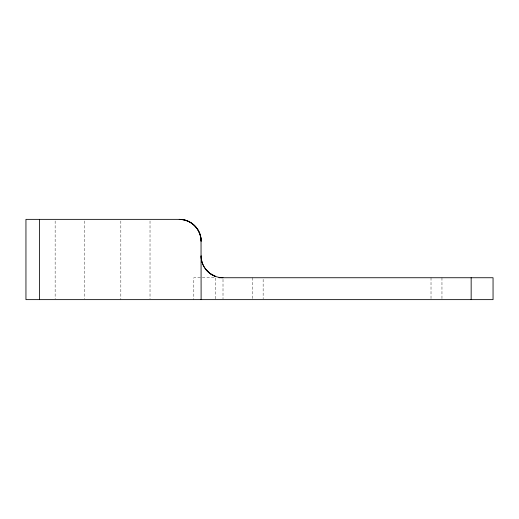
<?xml version="1.0" encoding="UTF-8"?>
<svg xmlns="http://www.w3.org/2000/svg" width="519" height="519" viewBox="0 0 519 519"><rect width="100%" height="100%" fill="white"/><g stroke="black" fill="none" stroke-linecap="round" stroke-linejoin="round"><path stroke-width="0.39" stroke-dasharray="2.6 1.95" d="M441.961 277.743L441.961 298.827M431.017 277.743L431.017 298.827M263.146 279.365L263.146 298.827M252.202 277.743L252.202 298.827M223.008 279.365L223.008 298.827M215.709 298.827L215.709 277.743L193.814 277.743L193.814 299.638M150.023 220.977L150.023 298.827M120.83 220.977L120.83 299.638M84.338 220.977L84.338 298.827M55.144 220.977L55.144 298.827"/><path stroke-width="0.78" d="M218.953 277.743L493.05 277.743L493.05 299.638L25.95 299.638L25.95 219.355L179.217 219.355L183.447 219.771M183.687 219.822C189.143 220.938 194.106 224.234 197.246 228.834M205.303 268.738L209.974 273.448L215.709 276.491C207.126 273.591 200.989 264.911 201.113 255.848A21.895 21.895 0 0 0 223.008 277.743M197.687 229.489L199.666 233.427L200.788 237.507M200.827 237.747L201.015 239.168M201.035 239.402L201.113 299.638M471.155 277.743L471.155 299.638M39.425 219.355L39.425 299.638M179.73 219.362L179.217 219.355A21.895 21.895 0 0 1 201.113 241.251C201.398 229.742 191.245 219.355 179.73 219.362"/></g></svg>
